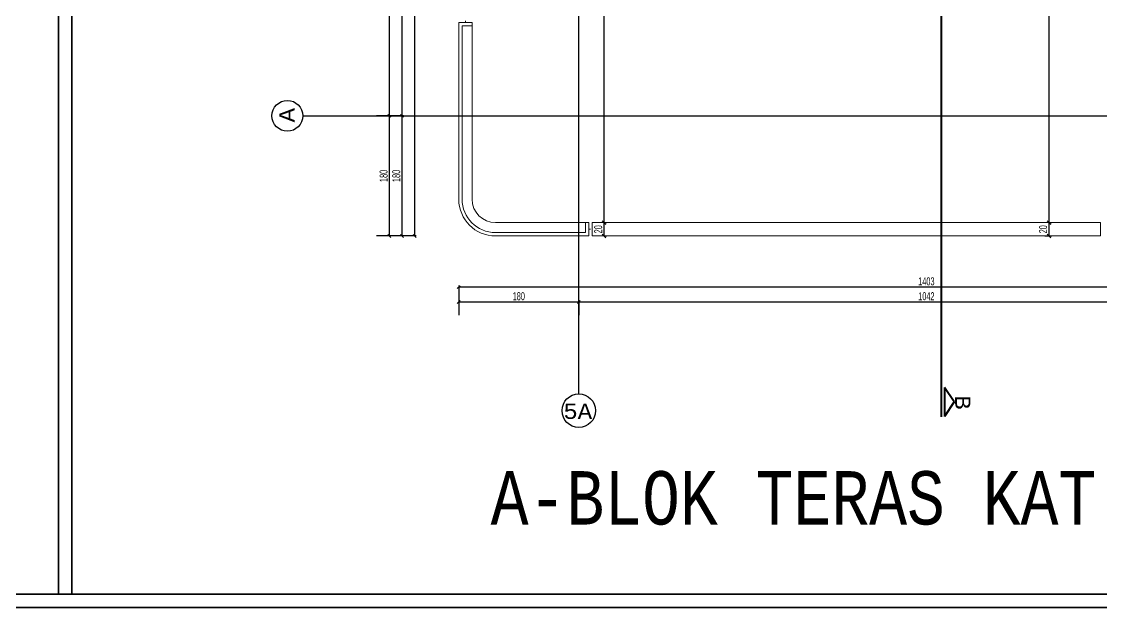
# Model space of a CAD drawing. Header units: inches. Extents: x -7543 to -822, y 102837 to 190349.
# Drawn here: x -831.2639 to -830.94, y 102836.6651 to 102836.8407 of the extents above; entities that cross this region are included whole.
import ezdxf

# ---------------------------------------------------------------- set-up
doc = ezdxf.new("R2010")
doc.units = ezdxf.units.IN
doc.header["$MEASUREMENT"] = 0
doc.linetypes.add('DASHDOTX2', pattern=[2, 1, -0.5, 0, -0.5])
doc.linetypes.add('DASHED', pattern=[19.05, 12.7, -6.35])
doc.layers.get('0').update_dxf_attribs({"lineweight": 25})
for name, color, linetype, lineweight in [('AKS', 1, 'Continuous', 25), ('ICOL', 55, 'Continuous', 25), ('KESİT', 7, 'Continuous', 40), ('YAZI', 7, 'Continuous', 25)]:
    doc.layers.add(name, color=color, linetype=linetype, lineweight=lineweight)
doc.layers.add('BALKON', color=7, linetype='Continuous', lineweight=20, true_color=0xffaaa9)
doc.layers.add('DUVAR', color=7, linetype='Continuous', lineweight=35, true_color=0xfc4642)
doc.styles.add('ISIM', font='monos.ttf', dxfattribs={"width": 1.1, "height": 200})
doc.styles.add('OLCU', font='tromand.shx', dxfattribs={"width": 0.6, "height": 12})

# ---------------------------------------------------------------- blocks, each defined once
blk = doc.blocks.new('_Oblique')
at = {"color": 0, "linetype": 'ByBlock', "lineweight": -2}
blk.add_line((-0.5, -0.5), (0.5, 0.5), dxfattribs=at)
blk = doc.blocks.new('D')
at = {"layer": 'ICOL'}
for p, q in [((2.8, 2.8), (-2.8, -2.8)), ((0, 3), (0, -25))]:
    blk.add_line(p, q, dxfattribs=at)
blk = doc.blocks.new('E')
at = {"layer": 'ICOL'}
for p, q in [((0, -3), (0, 25)), ((-2.8, -2.8), (2.8, 2.8))]:
    blk.add_line(p, q, dxfattribs=at)

msp = doc.modelspace()

# ---------------------------------------------------------------- linework, layer by layer
at = {"layer": 'AKS', "linetype": 'DASHDOTX2', "ltscale": 10}
for p, q in [((-831.09679, 102836.72908), (-831.09679, 102837.24154)), ((-831.17958, 102836.81243), (-830.80898, 102836.81243))]:
    msp.add_line(p, q, dxfattribs=at)
at = {"layer": 'AKS', "color": 0}
for centre, radius in [((-831.1842, 102836.81243), 0.00462), ((-831.09679, 102836.72406), 0.00502)]:
    msp.add_circle(centre, radius, dxfattribs=at)
at = {"layer": 'BALKON'}
for p, q in [((-831.12879, 102836.84043), (-831.13279, 102836.84043)), ((-831.13279, 102836.84043), (-831.13279, 102836.78743)), ((-831.13079, 102836.84043), (-831.13079, 102836.84093)), ((-831.12879, 102836.84043), (-831.12879, 102836.78743)), ((-831.12879, 102836.83943), (-831.13179, 102836.83943)), ((-831.13179, 102836.83943), (-831.13179, 102836.78743)), ((-831.09379, 102836.78043), (-831.12179, 102836.78043)), ((-831.09479, 102836.77743), (-831.09479, 102836.78043)), ((-831.09379, 102836.77643), (-831.09379, 102836.78043)), ((-831.09379, 102836.77843), (-831.09329, 102836.77843)), ((-830.94029, 102836.78043), (-831.09279, 102836.78043)), ((-831.09279, 102836.77643), (-831.09279, 102836.78043)), ((-830.94029, 102836.78043), (-830.94029, 102836.77643)), ((-831.09479, 102836.77743), (-831.12179, 102836.77743)), ((-831.09379, 102836.77643), (-831.12179, 102836.77643)), ((-830.94029, 102836.77643), (-831.09279, 102836.77643))]:
    msp.add_line(p, q, dxfattribs=at)
for radius in [0.011, 0.01, 0.007]:
    msp.add_arc((-831.12179, 102836.78743), radius, 180, 270, dxfattribs=at)
at = {"layer": 'DUVAR'}
for p, q in [((-831.25284, 102836.66908), (-831.25284, 102837.43546)), ((-831.25284, 102836.66908), (-831.25284, 102837.43546)), ((-831.24884, 102836.66908), (-831.24884, 102837.43546)), ((-831.24884, 102836.66908), (-831.24884, 102837.43546)), ((-837.60107, 102836.66908), (-821.99356, 102836.66908)), ((-837.60507, 102836.66508), (-821.98956, 102836.66508))]:
    msp.add_line(p, q, dxfattribs=at)
at = {"layer": 'ICOL'}
for p, q in [((-831.14602, 102836.77659), (-831.14602, 102837.19427)), ((-831.15359, 102836.81259), (-831.15359, 102837.15827)), ((-831.1498, 102836.81259), (-831.1498, 102836.95727)), ((-830.9558, 102836.95543), (-830.9558, 102836.78043)), ((-831.08924, 102836.92243), (-831.08924, 102836.78043)), ((-831.15359, 102836.77659), (-831.15359, 102836.81227)), ((-831.1498, 102836.77659), (-831.1498, 102836.81227)), ((-831.08924, 102836.78043), (-831.08924, 102836.77643)), ((-830.9558, 102836.78043), (-830.9558, 102836.77643)), ((-830.85245, 102836.76108), (-831.13264, 102836.76108)), ((-831.09695, 102836.75662), (-831.13264, 102836.75662)), ((-830.88845, 102836.75662), (-831.09664, 102836.75662))]:
    msp.add_line(p, q, dxfattribs=at)
at = {"layer": 'ICOL', "color": 53}
for p, q in [((-831.08923, 102836.78043), (-831.0884, 102836.78043)), ((-831.08923, 102836.78043), (-831.0884, 102836.78043)), ((-830.95564, 102836.78043), (-830.95496, 102836.78043)), ((-830.95564, 102836.78043), (-830.95496, 102836.78043)), ((-831.0888, 102836.77643), (-831.0884, 102836.77643)), ((-830.95699, 102836.77643), (-830.95496, 102836.77643))]:
    msp.add_line(p, q, dxfattribs=at)
at = {"layer": 'KESİT', "linetype": 'DASHED'}
msp.add_line((-830.98811, 102836.94921), (-830.98811, 102836.72216), dxfattribs=at)
at = {"layer": 'KESİT'}
for p, q in [((-830.98708, 102836.73101), (-830.98708, 102836.72233)), ((-830.98419, 102836.72667), (-830.98708, 102836.73101)), ((-830.98419, 102836.72667), (-830.98708, 102836.72233))]:
    msp.add_line(p, q, dxfattribs=at)

# ---------------------------------------------------------------- block references
at = {"layer": 'ICOL'}
for name, p, xscale, yscale, zscale, rotation in [('D', (-831.15359, 102836.81243), 0.000155999994603917, 0.000155999994603917, 0.000155999994603917, 270), ('E', (-831.15359, 102836.81243), 0.000155999994603917, 0.000155999994603917, 0.000155999994603917, 90), ('D', (-831.1498, 102836.81243), 0.000155999994603917, 0.000155999994603917, 0.000155999994603917, 270), ('E', (-831.1498, 102836.81243), 0.000155999994603917, 0.000155999994603917, 0.000155999994603917, 90), ('_Oblique', (-831.08924, 102836.78043), 0.001080000001820736, 0.001080000001820736, 0.001080000001820736, 90), ('_Oblique', (-831.08924, 102836.78043), 0.001080000001820736, 0.001080000001820736, 0.001080000001820736, 270), ('_Oblique', (-830.9558, 102836.78043), 0.001080000001820736, 0.001080000001820736, 0.001080000001820736, 90), ('_Oblique', (-830.9558, 102836.78043), 0.001080000001820736, 0.001080000001820736, 0.001080000001820736, 270), ('D', (-831.15359, 102836.77643), 0.000155999994603917, 0.000155999994603917, 0.000155999994603917, 270), ('D', (-831.1498, 102836.77643), 0.000155999994603917, 0.000155999994603917, 0.000155999994603917, 270), ('D', (-831.14602, 102836.77643), 0.000155999994603917, 0.000155999994603917, 0.000155999994603917, 270), ('_Oblique', (-831.08924, 102836.77643), 0.001080000001820736, 0.001080000001820736, 0.001080000001820736, 270), ('_Oblique', (-830.9558, 102836.77643), 0.001080000001820736, 0.001080000001820736, 0.001080000001820736, 270), ('E', (-831.13279, 102836.76108), 0.0001559999999471984, 0.0001559999999471984, 0.0001559999999471984, 180), ('E', (-831.13279, 102836.75662), 0.0001559999999471984, 0.0001559999999471984, 0.0001559999999471984, 180), ('E', (-831.09679, 102836.75662), 0.0001559999999471984, 0.0001559999999471984, 0.0001559999999471984, 180)]:
    msp.add_blockref(name, p, dxfattribs=dict(at, xscale=xscale, yscale=yscale, zscale=zscale, rotation=rotation))
at = {"layer": 'ICOL', "xscale": 0.0001559999999471984, "yscale": 0.0001559999999471984, "zscale": 0.0001559999999471984}
msp.add_blockref('D', (-831.09679, 102836.75662), dxfattribs=at)

# ---------------------------------------------------------------- texts
at = {"layer": 'AKS', "style": 'ISIM', "width": 1.1}
for s, rotation, p in [('A', 90, (-831.18203, 102836.81048)), ('B', 270, (-830.98393, 102836.72865))]:
    msp.add_text(s, height=0.00462, rotation=rotation, dxfattribs=at).set_placement(p)
msp.add_text('5A', height=0.00462, dxfattribs=at).set_placement((-831.10142, 102836.72158))
at = {"layer": 'ICOL', "char_height": 0.0024, "attachment_point": 5, "rotation": 90, "style": 'OLCU'}
for s, insert in [('\\A1;180', (-831.15532, 102836.79443)), ('\\A1;180', (-831.15153, 102836.79443)), ('\\A1;20', (-831.09096, 102836.77843)), ('\\A1;20', (-830.95753, 102836.77843))]:
    msp.add_mtext(s, dxfattribs=dict(at, insert=insert))
at = {"layer": 'ICOL', "char_height": 0.0024, "attachment_point": 5, "style": 'OLCU'}
for s, insert in [('\\A1;1403', (-830.99254, 102836.76281)), ('\\A1;180', (-831.11479, 102836.75835)), ('\\A1;1042', (-830.99254, 102836.75835))]:
    msp.add_mtext(s, dxfattribs=dict(at, insert=insert))
at = {"layer": 'YAZI', "style": 'ISIM', "width": 0.837428}
msp.add_text('A-BLOK TERAS KAT PLANI ÖLÇEK: 1/50', height=0.016, dxfattribs=at).set_placement((-831.12322, 102836.68992, -0.002))

doc.saveas('drawing.dxf')
